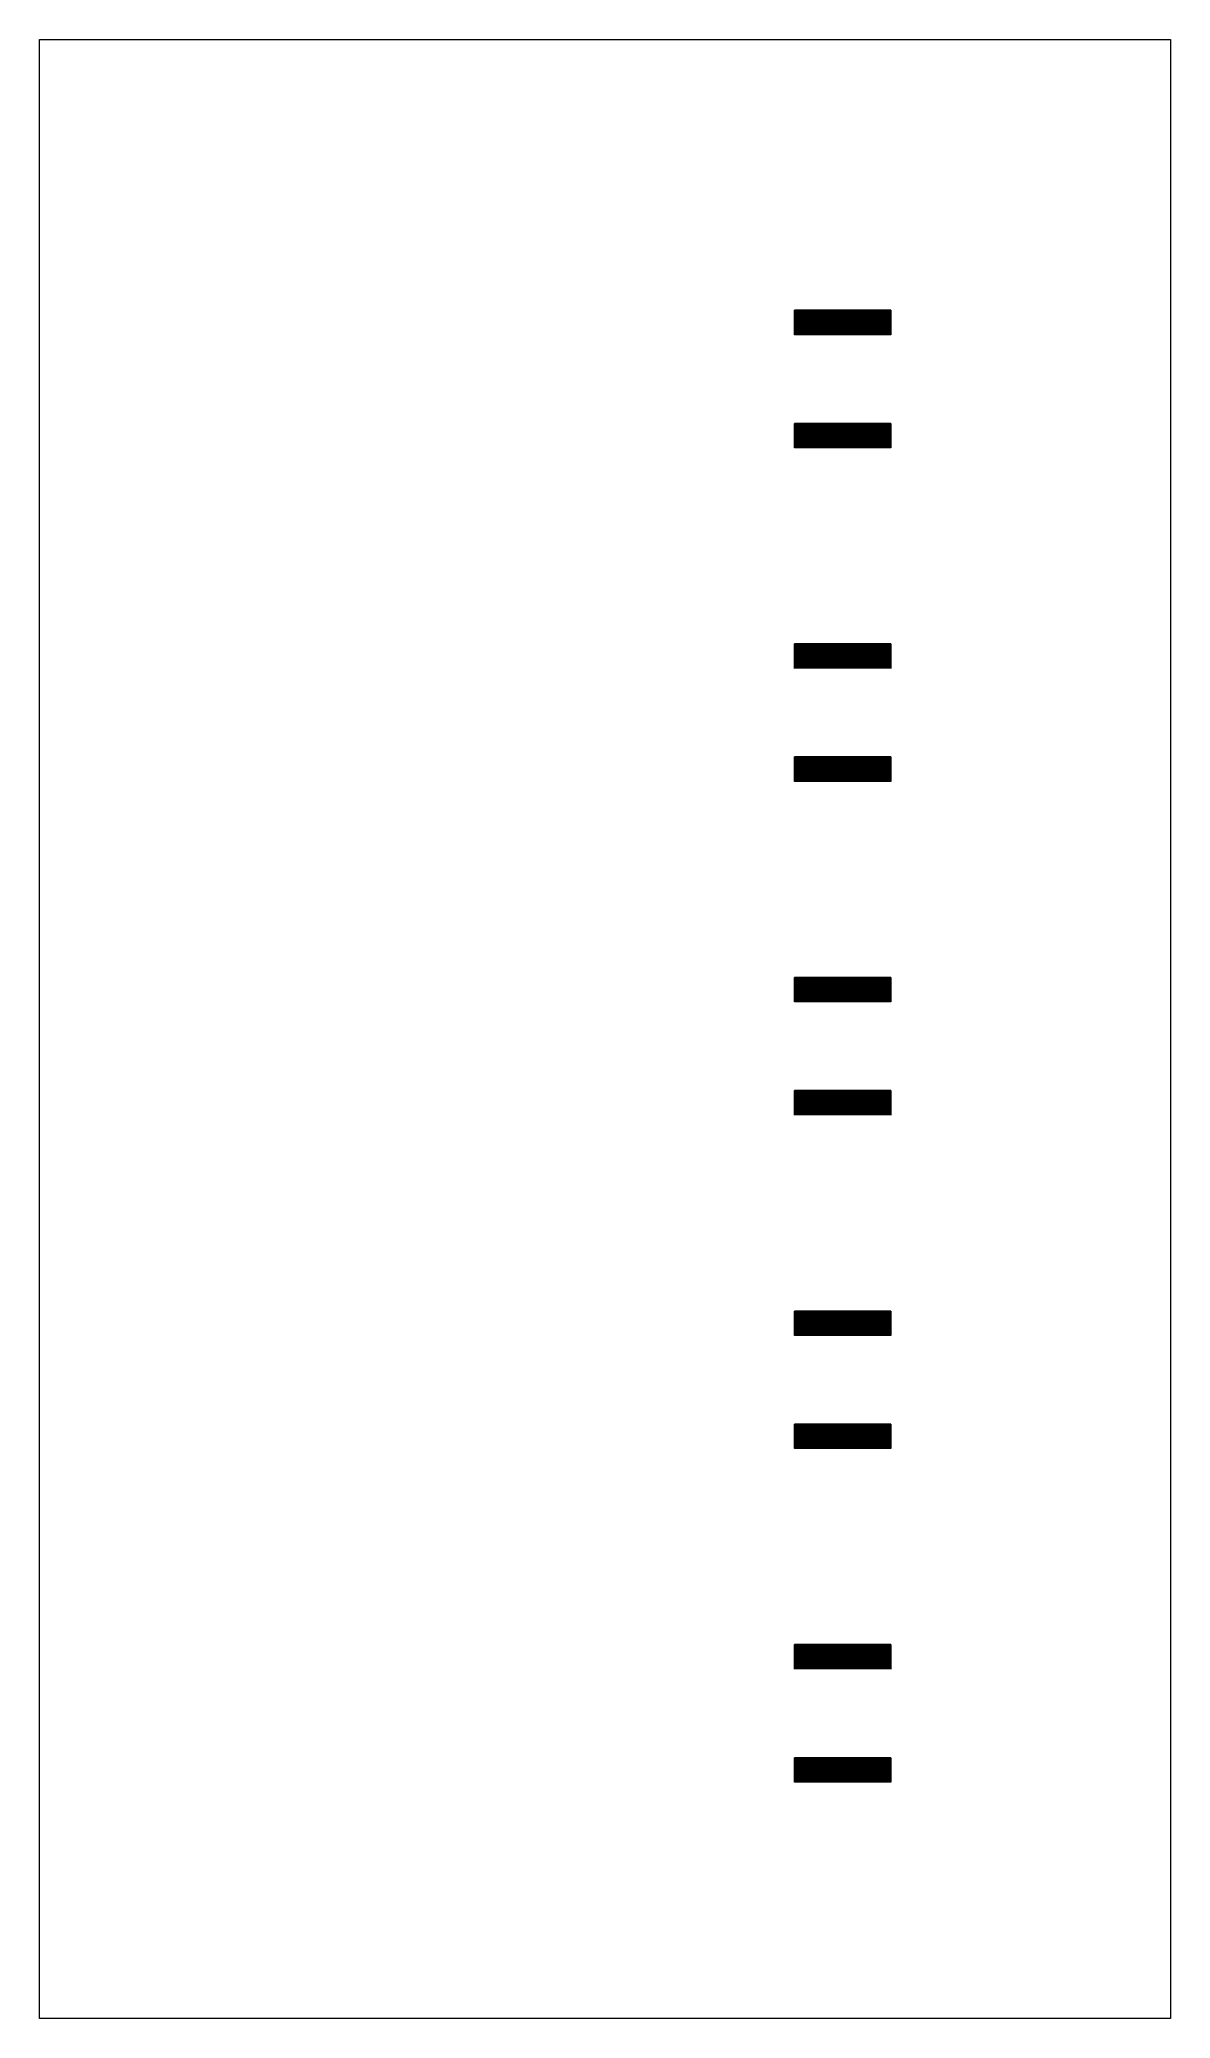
# Model space of a CAD drawing. Header units: millimetres. Extents: x 43.3 to 83.3, y 94.2 to 164.2.
import ezdxf

# ---------------------------------------------------------------- set-up
doc = ezdxf.new("R2010")
doc.units = ezdxf.units.MM
doc.layers.add('Rasters', color=6, linetype='Continuous')

msp = doc.modelspace()

# ---------------------------------------------------------------- linework, layer by layer
at = {"layer": 'Rasters', "linetype": 'Continuous', "lineweight": 0}
for p, q in [((43.292, 94.211), (43.292, 164.211)), ((43.292, 164.211), (83.292, 164.211)), ((83.292, 164.211), (83.292, 94.211)), ((83.292, 94.211), (43.292, 94.211))]:
    msp.add_line(p, q, dxfattribs=at)
at = {"layer": 'Rasters'}
for p, q in [((70, 154.633), (73.4, 154.633)), ((70, 154.633), (70, 153.767)), ((70, 154.583), (73.4, 154.583)), ((70, 154.533), (73.4, 154.533)), ((70, 154.483), (73.4, 154.483)), ((70, 154.433), (73.4, 154.433)), ((70, 154.383), (73.4, 154.383)), ((70, 154.333), (73.4, 154.333)), ((70, 154.283), (73.4, 154.283)), ((70, 154.233), (73.4, 154.233)), ((70, 154.183), (73.4, 154.183)), ((70, 154.133), (73.4, 154.133)), ((70, 154.083), (73.4, 154.083)), ((70, 154.033), (73.4, 154.033)), ((70.05, 154.633), (70.05, 153.767)), ((70.1, 154.633), (70.1, 153.767)), ((70.15, 154.633), (70.15, 153.767)), ((70.2, 154.633), (70.2, 153.767)), ((70.25, 154.633), (70.25, 153.767)), ((70.3, 154.633), (70.3, 153.767)), ((70.35, 154.633), (70.35, 153.767)), ((70.4, 154.633), (70.4, 153.767)), ((70.45, 154.633), (70.45, 153.767)), ((70.5, 154.633), (70.5, 153.767)), ((70.55, 154.633), (70.55, 153.767)), ((70.6, 154.633), (70.6, 153.767)), ((70.65, 154.633), (70.65, 153.767)), ((70.7, 154.633), (70.7, 153.767)), ((70.75, 154.633), (70.75, 153.767)), ((70.8, 154.633), (70.8, 153.767)), ((70.85, 154.633), (70.85, 153.767)), ((70.9, 154.633), (70.9, 153.767)), ((70.95, 154.633), (70.95, 153.767)), ((71, 154.633), (71, 153.767)), ((71.05, 154.633), (71.05, 153.767)), ((71.1, 154.633), (71.1, 153.767)), ((71.15, 154.633), (71.15, 153.767)), ((71.2, 154.633), (71.2, 153.767)), ((71.25, 154.633), (71.25, 153.767)), ((71.3, 154.633), (71.3, 153.767)), ((71.35, 154.633), (71.35, 153.767)), ((71.4, 154.633), (71.4, 153.767)), ((71.45, 154.633), (71.45, 153.767)), ((71.5, 154.633), (71.5, 153.767)), ((71.55, 154.633), (71.55, 153.767)), ((71.6, 154.633), (71.6, 153.767)), ((71.65, 154.633), (71.65, 153.767)), ((71.7, 154.633), (71.7, 153.767)), ((71.75, 154.633), (71.75, 153.767)), ((71.8, 154.633), (71.8, 153.767)), ((71.85, 154.633), (71.85, 153.767)), ((71.9, 154.633), (71.9, 153.767)), ((71.95, 154.633), (71.95, 153.767)), ((72, 154.633), (72, 153.767)), ((72.05, 154.633), (72.05, 153.767)), ((72.1, 154.633), (72.1, 153.767)), ((72.15, 154.633), (72.15, 153.767)), ((72.2, 154.633), (72.2, 153.767)), ((72.25, 154.633), (72.25, 153.767)), ((72.3, 154.633), (72.3, 153.767)), ((72.35, 154.633), (72.35, 153.767)), ((72.4, 154.633), (72.4, 153.767)), ((72.45, 154.633), (72.45, 153.767)), ((72.5, 154.633), (72.5, 153.767)), ((72.55, 154.633), (72.55, 153.767)), ((72.6, 154.633), (72.6, 153.767)), ((72.65, 154.633), (72.65, 153.767)), ((72.7, 154.633), (72.7, 153.767)), ((72.75, 154.633), (72.75, 153.767)), ((72.8, 154.633), (72.8, 153.767)), ((72.85, 154.633), (72.85, 153.767)), ((72.9, 154.633), (72.9, 153.767)), ((72.95, 154.633), (72.95, 153.767)), ((73, 154.633), (73, 153.767)), ((73.05, 154.633), (73.05, 153.767)), ((73.1, 154.633), (73.1, 153.767)), ((73.15, 154.633), (73.15, 153.767)), ((73.2, 154.633), (73.2, 153.767)), ((73.25, 154.633), (73.25, 153.767)), ((73.3, 154.633), (73.3, 153.767)), ((73.35, 154.633), (73.35, 153.767)), ((73.4, 154.633), (73.4, 153.767)), ((70, 153.983), (73.4, 153.983)), ((70, 153.933), (73.4, 153.933)), ((70, 153.883), (73.4, 153.883)), ((70, 153.833), (73.4, 153.833)), ((70, 153.783), (73.4, 153.783)), ((70, 150.633), (73.4, 150.633)), ((70, 150.633), (70, 149.767)), ((70, 150.583), (73.4, 150.583)), ((70, 150.533), (73.4, 150.533)), ((70.05, 150.633), (70.05, 149.767)), ((70.1, 150.633), (70.1, 149.767)), ((70.15, 150.633), (70.15, 149.767)), ((70.2, 150.633), (70.2, 149.767)), ((70.25, 150.633), (70.25, 149.767)), ((70.3, 150.633), (70.3, 149.767)), ((70.35, 150.633), (70.35, 149.767)), ((70.4, 150.633), (70.4, 149.767)), ((70.45, 150.633), (70.45, 149.767)), ((70.5, 150.633), (70.5, 149.767)), ((70.55, 150.633), (70.55, 149.767)), ((70.6, 150.633), (70.6, 149.767)), ((70.65, 150.633), (70.65, 149.767)), ((70.7, 150.633), (70.7, 149.767)), ((70.75, 150.633), (70.75, 149.767)), ((70.8, 150.633), (70.8, 149.767)), ((70.85, 150.633), (70.85, 149.767)), ((70.9, 150.633), (70.9, 149.767)), ((70.95, 150.633), (70.95, 149.767)), ((71, 150.633), (71, 149.767)), ((71.05, 150.633), (71.05, 149.767)), ((71.1, 150.633), (71.1, 149.767)), ((71.15, 150.633), (71.15, 149.767)), ((71.2, 150.633), (71.2, 149.767)), ((71.25, 150.633), (71.25, 149.767)), ((71.3, 150.633), (71.3, 149.767)), ((71.35, 150.633), (71.35, 149.767)), ((71.4, 150.633), (71.4, 149.767)), ((71.45, 150.633), (71.45, 149.767)), ((71.5, 150.633), (71.5, 149.767)), ((71.55, 150.633), (71.55, 149.767)), ((71.6, 150.633), (71.6, 149.767)), ((71.65, 150.633), (71.65, 149.767)), ((71.7, 150.633), (71.7, 149.767)), ((71.75, 150.633), (71.75, 149.767)), ((71.8, 150.633), (71.8, 149.767)), ((71.85, 150.633), (71.85, 149.767)), ((71.9, 150.633), (71.9, 149.767)), ((71.95, 150.633), (71.95, 149.767)), ((72, 150.633), (72, 149.767)), ((72.05, 150.633), (72.05, 149.767)), ((72.1, 150.633), (72.1, 149.767)), ((72.15, 150.633), (72.15, 149.767)), ((72.2, 150.633), (72.2, 149.767)), ((72.25, 150.633), (72.25, 149.767)), ((72.3, 150.633), (72.3, 149.767)), ((72.35, 150.633), (72.35, 149.767)), ((72.4, 150.633), (72.4, 149.767)), ((72.45, 150.633), (72.45, 149.767)), ((72.5, 150.633), (72.5, 149.767)), ((72.55, 150.633), (72.55, 149.767)), ((72.6, 150.633), (72.6, 149.767)), ((72.65, 150.633), (72.65, 149.767)), ((72.7, 150.633), (72.7, 149.767)), ((72.75, 150.633), (72.75, 149.767)), ((72.8, 150.633), (72.8, 149.767)), ((72.85, 150.633), (72.85, 149.767)), ((72.9, 150.633), (72.9, 149.767)), ((72.95, 150.633), (72.95, 149.767)), ((73, 150.633), (73, 149.767)), ((73.05, 150.633), (73.05, 149.767)), ((73.1, 150.633), (73.1, 149.767)), ((73.15, 150.633), (73.15, 149.767)), ((73.2, 150.633), (73.2, 149.767)), ((73.25, 150.633), (73.25, 149.767)), ((73.3, 150.633), (73.3, 149.767)), ((73.35, 150.633), (73.35, 149.767)), ((73.4, 150.633), (73.4, 149.767)), ((70, 150.483), (73.4, 150.483)), ((70, 150.433), (73.4, 150.433)), ((70, 150.383), (73.4, 150.383)), ((70, 150.333), (73.4, 150.333)), ((70, 150.283), (73.4, 150.283)), ((70, 150.233), (73.4, 150.233)), ((70, 150.183), (73.4, 150.183)), ((70, 150.133), (73.4, 150.133)), ((70, 150.083), (73.4, 150.083)), ((70, 150.033), (73.4, 150.033)), ((70, 149.983), (73.4, 149.983)), ((70, 149.933), (73.4, 149.933)), ((70, 149.883), (73.4, 149.883)), ((70, 149.833), (73.4, 149.833)), ((70, 149.783), (73.4, 149.783)), ((70, 142.833), (73.4, 142.833)), ((70, 142.833), (70, 141.967)), ((70.05, 142.833), (70.05, 141.967)), ((70.1, 142.833), (70.1, 141.967)), ((70.15, 142.833), (70.15, 141.967)), ((70.2, 142.833), (70.2, 141.967)), ((70.25, 142.833), (70.25, 141.967)), ((70.3, 142.833), (70.3, 141.967)), ((70.35, 142.833), (70.35, 141.967)), ((70.4, 142.833), (70.4, 141.967)), ((70.45, 142.833), (70.45, 141.967)), ((70.5, 142.833), (70.5, 141.967)), ((70.55, 142.833), (70.55, 141.967)), ((70.6, 142.833), (70.6, 141.967)), ((70.65, 142.833), (70.65, 141.967)), ((70.7, 142.833), (70.7, 141.967)), ((70.75, 142.833), (70.75, 141.967)), ((70.8, 142.833), (70.8, 141.967)), ((70.85, 142.833), (70.85, 141.967)), ((70.9, 142.833), (70.9, 141.967)), ((70.95, 142.833), (70.95, 141.967)), ((71, 142.833), (71, 141.967)), ((71.05, 142.833), (71.05, 141.967)), ((71.1, 142.833), (71.1, 141.967)), ((71.15, 142.833), (71.15, 141.967)), ((71.2, 142.833), (71.2, 141.967)), ((71.25, 142.833), (71.25, 141.967)), ((71.3, 142.833), (71.3, 141.967)), ((71.35, 142.833), (71.35, 141.967)), ((71.4, 142.833), (71.4, 141.967)), ((71.45, 142.833), (71.45, 141.967)), ((71.5, 142.833), (71.5, 141.967)), ((71.55, 142.833), (71.55, 141.967)), ((71.6, 142.833), (71.6, 141.967)), ((71.65, 142.833), (71.65, 141.967)), ((71.7, 142.833), (71.7, 141.967)), ((71.75, 142.833), (71.75, 141.967)), ((71.8, 142.833), (71.8, 141.967)), ((71.85, 142.833), (71.85, 141.967)), ((71.9, 142.833), (71.9, 141.967)), ((71.95, 142.833), (71.95, 141.967)), ((72, 142.833), (72, 141.967)), ((72.05, 142.833), (72.05, 141.967)), ((72.1, 142.833), (72.1, 141.967)), ((72.15, 142.833), (72.15, 141.967)), ((72.2, 142.833), (72.2, 141.967)), ((72.25, 142.833), (72.25, 141.967)), ((72.3, 142.833), (72.3, 141.967)), ((72.35, 142.833), (72.35, 141.967)), ((72.4, 142.833), (72.4, 141.967)), ((72.45, 142.833), (72.45, 141.967)), ((72.5, 142.833), (72.5, 141.967)), ((72.55, 142.833), (72.55, 141.967)), ((72.6, 142.833), (72.6, 141.967)), ((72.65, 142.833), (72.65, 141.967)), ((72.7, 142.833), (72.7, 141.967)), ((72.75, 142.833), (72.75, 141.967)), ((72.8, 142.833), (72.8, 141.967)), ((72.85, 142.833), (72.85, 141.967)), ((72.9, 142.833), (72.9, 141.967)), ((72.95, 142.833), (72.95, 141.967)), ((73, 142.833), (73, 141.967)), ((73.05, 142.833), (73.05, 141.967)), ((73.1, 142.833), (73.1, 141.967)), ((73.15, 142.833), (73.15, 141.967)), ((73.2, 142.833), (73.2, 141.967)), ((73.25, 142.833), (73.25, 141.967)), ((73.3, 142.833), (73.3, 141.967)), ((73.35, 142.833), (73.35, 141.967)), ((73.4, 142.833), (73.4, 141.967)), ((70, 142.783), (73.4, 142.783)), ((70, 142.733), (73.4, 142.733)), ((70, 142.683), (73.4, 142.683)), ((70, 142.633), (73.4, 142.633)), ((70, 142.583), (73.4, 142.583)), ((70, 142.533), (73.4, 142.533)), ((70, 142.483), (73.4, 142.483)), ((70, 142.433), (73.4, 142.433)), ((70, 142.383), (73.4, 142.383)), ((70, 142.333), (73.4, 142.333)), ((70, 142.283), (73.4, 142.283)), ((70, 142.233), (73.4, 142.233)), ((70, 142.183), (73.4, 142.183)), ((70, 142.133), (73.4, 142.133)), ((70, 142.083), (73.4, 142.083)), ((70, 142.033), (73.4, 142.033)), ((70, 141.983), (73.4, 141.983)), ((70, 138.833), (73.4, 138.833)), ((70, 138.833), (70, 137.967)), ((70, 138.783), (73.4, 138.783)), ((70, 138.733), (73.4, 138.733)), ((70, 138.683), (73.4, 138.683)), ((70, 138.633), (73.4, 138.633)), ((70.05, 138.833), (70.05, 137.967)), ((70.1, 138.833), (70.1, 137.967)), ((70.15, 138.833), (70.15, 137.967)), ((70.2, 138.833), (70.2, 137.967)), ((70.25, 138.833), (70.25, 137.967)), ((70.3, 138.833), (70.3, 137.967)), ((70.35, 138.833), (70.35, 137.967)), ((70.4, 138.833), (70.4, 137.967)), ((70.45, 138.833), (70.45, 137.967)), ((70.5, 138.833), (70.5, 137.967)), ((70.55, 138.833), (70.55, 137.967)), ((70.6, 138.833), (70.6, 137.967)), ((70.65, 138.833), (70.65, 137.967)), ((70.7, 138.833), (70.7, 137.967)), ((70.75, 138.833), (70.75, 137.967)), ((70.8, 138.833), (70.8, 137.967)), ((70.85, 138.833), (70.85, 137.967)), ((70.9, 138.833), (70.9, 137.967)), ((70.95, 138.833), (70.95, 137.967)), ((71, 138.833), (71, 137.967)), ((71.05, 138.833), (71.05, 137.967)), ((71.1, 138.833), (71.1, 137.967)), ((71.15, 138.833), (71.15, 137.967)), ((71.2, 138.833), (71.2, 137.967)), ((71.25, 138.833), (71.25, 137.967)), ((71.3, 138.833), (71.3, 137.967)), ((71.35, 138.833), (71.35, 137.967)), ((71.4, 138.833), (71.4, 137.967)), ((71.45, 138.833), (71.45, 137.967)), ((71.5, 138.833), (71.5, 137.967)), ((71.55, 138.833), (71.55, 137.967)), ((71.6, 138.833), (71.6, 137.967)), ((71.65, 138.833), (71.65, 137.967)), ((71.7, 138.833), (71.7, 137.967)), ((71.75, 138.833), (71.75, 137.967)), ((71.8, 138.833), (71.8, 137.967)), ((71.85, 138.833), (71.85, 137.967)), ((71.9, 138.833), (71.9, 137.967)), ((71.95, 138.833), (71.95, 137.967)), ((72, 138.833), (72, 137.967)), ((72.05, 138.833), (72.05, 137.967)), ((72.1, 138.833), (72.1, 137.967)), ((72.15, 138.833), (72.15, 137.967)), ((72.2, 138.833), (72.2, 137.967)), ((72.25, 138.833), (72.25, 137.967)), ((72.3, 138.833), (72.3, 137.967)), ((72.35, 138.833), (72.35, 137.967)), ((72.4, 138.833), (72.4, 137.967)), ((72.45, 138.833), (72.45, 137.967)), ((72.5, 138.833), (72.5, 137.967)), ((72.55, 138.833), (72.55, 137.967)), ((72.6, 138.833), (72.6, 137.967)), ((72.65, 138.833), (72.65, 137.967)), ((72.7, 138.833), (72.7, 137.967)), ((72.75, 138.833), (72.75, 137.967)), ((72.8, 138.833), (72.8, 137.967)), ((72.85, 138.833), (72.85, 137.967)), ((72.9, 138.833), (72.9, 137.967)), ((72.95, 138.833), (72.95, 137.967)), ((73, 138.833), (73, 137.967)), ((73.05, 138.833), (73.05, 137.967)), ((73.1, 138.833), (73.1, 137.967)), ((73.15, 138.833), (73.15, 137.967)), ((73.2, 138.833), (73.2, 137.967)), ((73.25, 138.833), (73.25, 137.967)), ((73.3, 138.833), (73.3, 137.967)), ((73.35, 138.833), (73.35, 137.967)), ((73.4, 138.833), (73.4, 137.967)), ((70, 138.583), (73.4, 138.583)), ((70, 138.533), (73.4, 138.533)), ((70, 138.483), (73.4, 138.483)), ((70, 138.433), (73.4, 138.433)), ((70, 138.383), (73.4, 138.383)), ((70, 138.333), (73.4, 138.333)), ((70, 138.283), (73.4, 138.283)), ((70, 138.233), (73.4, 138.233)), ((70, 138.183), (73.4, 138.183)), ((70, 138.133), (73.4, 138.133)), ((70, 138.083), (73.4, 138.083)), ((70, 138.033), (73.4, 138.033)), ((70, 137.983), (73.4, 137.983)), ((70, 131.033), (73.4, 131.033)), ((70, 131.033), (70, 130.167)), ((70, 130.983), (73.4, 130.983)), ((70, 130.933), (73.4, 130.933)), ((70.05, 131.033), (70.05, 130.167)), ((70.1, 131.033), (70.1, 130.167)), ((70.15, 131.033), (70.15, 130.167)), ((70.2, 131.033), (70.2, 130.167)), ((70.25, 131.033), (70.25, 130.167)), ((70.3, 131.033), (70.3, 130.167)), ((70.35, 131.033), (70.35, 130.167)), ((70.4, 131.033), (70.4, 130.167)), ((70.45, 131.033), (70.45, 130.167)), ((70.5, 131.033), (70.5, 130.167)), ((70.55, 131.033), (70.55, 130.167)), ((70.6, 131.033), (70.6, 130.167)), ((70.65, 131.033), (70.65, 130.167)), ((70.7, 131.033), (70.7, 130.167)), ((70.75, 131.033), (70.75, 130.167)), ((70.8, 131.033), (70.8, 130.167)), ((70.85, 131.033), (70.85, 130.167)), ((70.9, 131.033), (70.9, 130.167)), ((70.95, 131.033), (70.95, 130.167)), ((71, 131.033), (71, 130.167)), ((71.05, 131.033), (71.05, 130.167)), ((71.1, 131.033), (71.1, 130.167)), ((71.15, 131.033), (71.15, 130.167)), ((71.2, 131.033), (71.2, 130.167)), ((71.25, 131.033), (71.25, 130.167)), ((71.3, 131.033), (71.3, 130.167)), ((71.35, 131.033), (71.35, 130.167)), ((71.4, 131.033), (71.4, 130.167)), ((71.45, 131.033), (71.45, 130.167)), ((71.5, 131.033), (71.5, 130.167)), ((71.55, 131.033), (71.55, 130.167)), ((71.6, 131.033), (71.6, 130.167)), ((71.65, 131.033), (71.65, 130.167)), ((71.7, 131.033), (71.7, 130.167)), ((71.75, 131.033), (71.75, 130.167)), ((71.8, 131.033), (71.8, 130.167)), ((71.85, 131.033), (71.85, 130.167)), ((71.9, 131.033), (71.9, 130.167)), ((71.95, 131.033), (71.95, 130.167)), ((72, 131.033), (72, 130.167)), ((72.05, 131.033), (72.05, 130.167)), ((72.1, 131.033), (72.1, 130.167)), ((72.15, 131.033), (72.15, 130.167)), ((72.2, 131.033), (72.2, 130.167)), ((72.25, 131.033), (72.25, 130.167)), ((72.3, 131.033), (72.3, 130.167)), ((72.35, 131.033), (72.35, 130.167)), ((72.4, 131.033), (72.4, 130.167)), ((72.45, 131.033), (72.45, 130.167)), ((72.5, 131.033), (72.5, 130.167)), ((72.55, 131.033), (72.55, 130.167)), ((72.6, 131.033), (72.6, 130.167)), ((72.65, 131.033), (72.65, 130.167)), ((72.7, 131.033), (72.7, 130.167)), ((72.75, 131.033), (72.75, 130.167)), ((72.8, 131.033), (72.8, 130.167)), ((72.85, 131.033), (72.85, 130.167)), ((72.9, 131.033), (72.9, 130.167)), ((72.95, 131.033), (72.95, 130.167)), ((73, 131.033), (73, 130.167)), ((73.05, 131.033), (73.05, 130.167)), ((73.1, 131.033), (73.1, 130.167)), ((73.15, 131.033), (73.15, 130.167)), ((73.2, 131.033), (73.2, 130.167)), ((73.25, 131.033), (73.25, 130.167)), ((73.3, 131.033), (73.3, 130.167)), ((73.35, 131.033), (73.35, 130.167)), ((73.4, 131.033), (73.4, 130.167)), ((70, 130.883), (73.4, 130.883)), ((70, 130.833), (73.4, 130.833)), ((70, 130.783), (73.4, 130.783)), ((70, 130.733), (73.4, 130.733)), ((70, 130.683), (73.4, 130.683)), ((70, 130.633), (73.4, 130.633)), ((70, 130.583), (73.4, 130.583)), ((70, 130.533), (73.4, 130.533)), ((70, 130.483), (73.4, 130.483)), ((70, 130.433), (73.4, 130.433)), ((70, 130.383), (73.4, 130.383)), ((70, 130.333), (73.4, 130.333)), ((70, 130.283), (73.4, 130.283)), ((70, 130.233), (73.4, 130.233)), ((70, 130.183), (73.4, 130.183)), ((70, 127.033), (73.4, 127.033)), ((70, 127.033), (70, 126.167)), ((70, 126.983), (73.4, 126.983)), ((70, 126.933), (73.4, 126.933)), ((70, 126.883), (73.4, 126.883)), ((70, 126.833), (73.4, 126.833)), ((70, 126.783), (73.4, 126.783)), ((70, 126.733), (73.4, 126.733)), ((70.05, 127.033), (70.05, 126.167)), ((70.1, 127.033), (70.1, 126.167)), ((70.15, 127.033), (70.15, 126.167)), ((70.2, 127.033), (70.2, 126.167)), ((70.25, 127.033), (70.25, 126.167)), ((70.3, 127.033), (70.3, 126.167)), ((70.35, 127.033), (70.35, 126.167)), ((70.4, 127.033), (70.4, 126.167)), ((70.45, 127.033), (70.45, 126.167)), ((70.5, 127.033), (70.5, 126.167)), ((70.55, 127.033), (70.55, 126.167)), ((70.6, 127.033), (70.6, 126.167)), ((70.65, 127.033), (70.65, 126.167)), ((70.7, 127.033), (70.7, 126.167)), ((70.75, 127.033), (70.75, 126.167)), ((70.8, 127.033), (70.8, 126.167)), ((70.85, 127.033), (70.85, 126.167)), ((70.9, 127.033), (70.9, 126.167)), ((70.95, 127.033), (70.95, 126.167)), ((71, 127.033), (71, 126.167)), ((71.05, 127.033), (71.05, 126.167)), ((71.1, 127.033), (71.1, 126.167)), ((71.15, 127.033), (71.15, 126.167)), ((71.2, 127.033), (71.2, 126.167)), ((71.25, 127.033), (71.25, 126.167)), ((71.3, 127.033), (71.3, 126.167)), ((71.35, 127.033), (71.35, 126.167)), ((71.4, 127.033), (71.4, 126.167)), ((71.45, 127.033), (71.45, 126.167)), ((71.5, 127.033), (71.5, 126.167)), ((71.55, 127.033), (71.55, 126.167)), ((71.6, 127.033), (71.6, 126.167)), ((71.65, 127.033), (71.65, 126.167)), ((71.7, 127.033), (71.7, 126.167)), ((71.75, 127.033), (71.75, 126.167)), ((71.8, 127.033), (71.8, 126.167)), ((71.85, 127.033), (71.85, 126.167)), ((71.9, 127.033), (71.9, 126.167)), ((71.95, 127.033), (71.95, 126.167)), ((72, 127.033), (72, 126.167)), ((72.05, 127.033), (72.05, 126.167)), ((72.1, 127.033), (72.1, 126.167)), ((72.15, 127.033), (72.15, 126.167)), ((72.2, 127.033), (72.2, 126.167)), ((72.25, 127.033), (72.25, 126.167)), ((72.3, 127.033), (72.3, 126.167)), ((72.35, 127.033), (72.35, 126.167)), ((72.4, 127.033), (72.4, 126.167)), ((72.45, 127.033), (72.45, 126.167)), ((72.5, 127.033), (72.5, 126.167)), ((72.55, 127.033), (72.55, 126.167)), ((72.6, 127.033), (72.6, 126.167)), ((72.65, 127.033), (72.65, 126.167)), ((72.7, 127.033), (72.7, 126.167)), ((72.75, 127.033), (72.75, 126.167)), ((72.8, 127.033), (72.8, 126.167)), ((72.85, 127.033), (72.85, 126.167)), ((72.9, 127.033), (72.9, 126.167)), ((72.95, 127.033), (72.95, 126.167)), ((73, 127.033), (73, 126.167)), ((73.05, 127.033), (73.05, 126.167)), ((73.1, 127.033), (73.1, 126.167)), ((73.15, 127.033), (73.15, 126.167)), ((73.2, 127.033), (73.2, 126.167)), ((73.25, 127.033), (73.25, 126.167)), ((73.3, 127.033), (73.3, 126.167)), ((73.35, 127.033), (73.35, 126.167)), ((73.4, 127.033), (73.4, 126.167)), ((70, 126.683), (73.4, 126.683)), ((70, 126.633), (73.4, 126.633)), ((70, 126.583), (73.4, 126.583)), ((70, 126.533), (73.4, 126.533)), ((70, 126.483), (73.4, 126.483)), ((70, 126.433), (73.4, 126.433)), ((70, 126.383), (73.4, 126.383)), ((70, 126.333), (73.4, 126.333)), ((70, 126.283), (73.4, 126.283)), ((70, 126.233), (73.4, 126.233)), ((70, 126.183), (73.4, 126.183)), ((70, 119.233), (73.4, 119.233)), ((70, 119.233), (70, 118.367)), ((70, 119.183), (73.4, 119.183)), ((70, 119.133), (73.4, 119.133)), ((70, 119.083), (73.4, 119.083)), ((70, 119.033), (73.4, 119.033)), ((70.05, 119.233), (70.05, 118.367)), ((70.1, 119.233), (70.1, 118.367)), ((70.15, 119.233), (70.15, 118.367)), ((70.2, 119.233), (70.2, 118.367)), ((70.25, 119.233), (70.25, 118.367)), ((70.25, 119.033), (70.25, 119.033)), ((70.3, 119.233), (70.3, 118.367)), ((70.35, 119.233), (70.35, 118.367)), ((70.4, 119.233), (70.4, 118.367)), ((70.45, 119.233), (70.45, 118.367)), ((70.5, 119.233), (70.5, 118.367)), ((70.55, 119.233), (70.55, 118.367)), ((70.6, 119.233), (70.6, 118.367)), ((70.65, 119.233), (70.65, 118.367)), ((70.7, 119.233), (70.7, 118.367)), ((70.75, 119.233), (70.75, 118.367)), ((70.8, 119.233), (70.8, 118.367)), ((70.85, 119.233), (70.85, 118.367)), ((70.9, 119.233), (70.9, 118.367)), ((70.95, 119.233), (70.95, 118.367)), ((71, 119.233), (71, 118.367)), ((71.05, 119.233), (71.05, 118.367)), ((71.1, 119.233), (71.1, 118.367)), ((71.15, 119.233), (71.15, 118.367)), ((71.2, 119.233), (71.2, 118.367)), ((71.25, 119.233), (71.25, 118.367)), ((71.3, 119.233), (71.3, 118.367)), ((71.35, 119.233), (71.35, 118.367)), ((71.4, 119.233), (71.4, 118.367)), ((71.45, 119.233), (71.45, 118.367)), ((71.5, 119.233), (71.5, 118.367)), ((71.55, 119.233), (71.55, 118.367)), ((71.6, 119.233), (71.6, 118.367)), ((71.65, 119.233), (71.65, 118.367)), ((71.7, 119.233), (71.7, 118.367)), ((71.75, 119.233), (71.75, 118.367)), ((71.8, 119.233), (71.8, 118.367)), ((71.85, 119.233), (71.85, 118.367)), ((71.9, 119.233), (71.9, 118.367)), ((71.95, 119.233), (71.95, 118.367)), ((72, 119.233), (72, 118.367)), ((72.05, 119.233), (72.05, 118.367)), ((72.1, 119.233), (72.1, 118.367)), ((72.15, 119.233), (72.15, 118.367)), ((72.2, 119.233), (72.2, 118.367)), ((72.25, 119.233), (72.25, 118.367)), ((72.3, 119.233), (72.3, 118.367)), ((72.35, 119.233), (72.35, 118.367)), ((72.4, 119.233), (72.4, 118.367)), ((72.45, 119.233), (72.45, 118.367)), ((72.5, 119.233), (72.5, 118.367)), ((72.55, 119.233), (72.55, 118.367)), ((72.6, 119.233), (72.6, 118.367)), ((72.65, 119.233), (72.65, 118.367)), ((72.7, 119.233), (72.7, 118.367)), ((72.75, 119.233), (72.75, 118.367)), ((72.8, 119.233), (72.8, 118.367)), ((72.85, 119.233), (72.85, 118.367)), ((72.9, 119.233), (72.9, 118.367)), ((72.95, 119.233), (72.95, 118.367)), ((73, 119.233), (73, 118.367)), ((73.05, 119.233), (73.05, 118.367)), ((73.1, 119.233), (73.1, 118.367)), ((73.15, 119.233), (73.15, 118.367)), ((73.2, 119.233), (73.2, 118.367)), ((73.25, 119.233), (73.25, 118.367)), ((73.3, 119.233), (73.3, 118.367)), ((73.35, 119.233), (73.35, 118.367)), ((73.4, 119.233), (73.4, 118.367)), ((70, 118.983), (73.4, 118.983)), ((70, 118.933), (73.4, 118.933)), ((70, 118.883), (73.4, 118.883)), ((70, 118.833), (73.4, 118.833)), ((70, 118.783), (73.4, 118.783)), ((70, 118.733), (73.4, 118.733)), ((70, 118.683), (73.4, 118.683)), ((70, 118.633), (73.4, 118.633)), ((70, 118.583), (73.4, 118.583)), ((70, 118.533), (73.4, 118.533)), ((70, 118.483), (73.4, 118.483)), ((70, 118.433), (73.4, 118.433)), ((70, 118.383), (73.4, 118.383)), ((70, 115.233), (73.4, 115.233)), ((70, 115.233), (70, 114.367)), ((70, 115.183), (73.4, 115.183)), ((70, 115.133), (73.4, 115.133)), ((70, 115.083), (73.4, 115.083)), ((70, 115.033), (73.4, 115.033)), ((70, 114.983), (73.4, 114.983)), ((70, 114.933), (73.4, 114.933)), ((70, 114.883), (73.4, 114.883)), ((70, 114.833), (73.4, 114.833)), ((70.05, 115.233), (70.05, 114.367)), ((70.1, 115.233), (70.1, 114.367)), ((70.15, 115.233), (70.15, 114.367)), ((70.2, 115.233), (70.2, 114.367)), ((70.25, 115.233), (70.25, 114.367)), ((70.25, 115.033), (70.25, 115.033)), ((70.3, 115.233), (70.3, 114.367)), ((70.35, 115.233), (70.35, 114.367)), ((70.4, 115.233), (70.4, 114.367)), ((70.45, 115.233), (70.45, 114.367)), ((70.5, 115.233), (70.5, 114.367)), ((70.55, 115.233), (70.55, 114.367)), ((70.6, 115.233), (70.6, 114.367)), ((70.65, 115.233), (70.65, 114.367)), ((70.7, 115.233), (70.7, 114.367)), ((70.75, 115.233), (70.75, 114.367)), ((70.8, 115.233), (70.8, 114.367)), ((70.85, 115.233), (70.85, 114.367)), ((70.9, 115.233), (70.9, 114.367)), ((70.95, 115.233), (70.95, 114.367)), ((71, 115.233), (71, 114.367)), ((71.05, 115.233), (71.05, 114.367)), ((71.1, 115.233), (71.1, 114.367)), ((71.15, 115.233), (71.15, 114.367)), ((71.2, 115.233), (71.2, 114.367)), ((71.25, 115.233), (71.25, 114.367)), ((71.3, 115.233), (71.3, 114.367)), ((71.35, 115.233), (71.35, 114.367)), ((71.4, 115.233), (71.4, 114.367)), ((71.45, 115.233), (71.45, 114.367)), ((71.5, 115.233), (71.5, 114.367)), ((71.55, 115.233), (71.55, 114.367)), ((71.6, 115.233), (71.6, 114.367)), ((71.65, 115.233), (71.65, 114.367)), ((71.7, 115.233), (71.7, 114.367)), ((71.75, 115.233), (71.75, 114.367)), ((71.8, 115.233), (71.8, 114.367)), ((71.85, 115.233), (71.85, 114.367)), ((71.9, 115.233), (71.9, 114.367)), ((71.95, 115.233), (71.95, 114.367)), ((72, 115.233), (72, 114.367)), ((72.05, 115.233), (72.05, 114.367)), ((72.1, 115.233), (72.1, 114.367)), ((72.15, 115.233), (72.15, 114.367)), ((72.2, 115.233), (72.2, 114.367)), ((72.25, 115.233), (72.25, 114.367)), ((72.3, 115.233), (72.3, 114.367)), ((72.35, 115.233), (72.35, 114.367)), ((72.4, 115.233), (72.4, 114.367)), ((72.45, 115.233), (72.45, 114.367)), ((72.5, 115.233), (72.5, 114.367)), ((72.55, 115.233), (72.55, 114.367)), ((72.6, 115.233), (72.6, 114.367)), ((72.65, 115.233), (72.65, 114.367)), ((72.7, 115.233), (72.7, 114.367)), ((72.75, 115.233), (72.75, 114.367)), ((72.8, 115.233), (72.8, 114.367)), ((72.85, 115.233), (72.85, 114.367)), ((72.9, 115.233), (72.9, 114.367)), ((72.95, 115.233), (72.95, 114.367)), ((73, 115.233), (73, 114.367)), ((73.05, 115.233), (73.05, 114.367)), ((73.1, 115.233), (73.1, 114.367)), ((73.15, 115.233), (73.15, 114.367)), ((73.2, 115.233), (73.2, 114.367)), ((73.25, 115.233), (73.25, 114.367)), ((73.3, 115.233), (73.3, 114.367)), ((73.35, 115.233), (73.35, 114.367)), ((73.4, 115.233), (73.4, 114.367)), ((70, 114.783), (73.4, 114.783)), ((70, 114.733), (73.4, 114.733)), ((70, 114.683), (73.4, 114.683)), ((70, 114.633), (73.4, 114.633)), ((70, 114.583), (73.4, 114.583)), ((70, 114.533), (73.4, 114.533)), ((70, 114.483), (73.4, 114.483)), ((70, 114.433), (73.4, 114.433)), ((70, 114.383), (73.4, 114.383)), ((70, 107.433), (73.4, 107.433)), ((70, 107.433), (70, 106.567)), ((70, 107.383), (73.4, 107.383)), ((70, 107.333), (73.4, 107.333)), ((70, 107.283), (73.4, 107.283)), ((70, 107.233), (73.4, 107.233)), ((70, 107.183), (73.4, 107.183)), ((70, 107.133), (73.4, 107.133)), ((70.05, 107.433), (70.05, 106.567)), ((70.1, 107.433), (70.1, 106.567)), ((70.15, 107.433), (70.15, 106.567)), ((70.2, 107.433), (70.2, 106.567)), ((70.25, 107.433), (70.25, 106.567)), ((70.3, 107.433), (70.3, 106.567)), ((70.35, 107.433), (70.35, 106.567)), ((70.4, 107.433), (70.4, 106.567)), ((70.45, 107.433), (70.45, 106.567)), ((70.5, 107.433), (70.5, 106.567)), ((70.55, 107.433), (70.55, 106.567)), ((70.6, 107.433), (70.6, 106.567)), ((70.65, 107.433), (70.65, 106.567)), ((70.7, 107.433), (70.7, 106.567)), ((70.75, 107.433), (70.75, 106.567)), ((70.8, 107.433), (70.8, 106.567)), ((70.85, 107.433), (70.85, 106.567)), ((70.9, 107.433), (70.9, 106.567)), ((70.95, 107.433), (70.95, 106.567)), ((71, 107.433), (71, 106.567)), ((71.05, 107.433), (71.05, 106.567)), ((71.1, 107.433), (71.1, 106.567)), ((71.15, 107.433), (71.15, 106.567)), ((71.2, 107.433), (71.2, 106.567)), ((71.25, 107.433), (71.25, 106.567)), ((71.3, 107.433), (71.3, 106.567)), ((71.35, 107.433), (71.35, 106.567)), ((71.4, 107.433), (71.4, 106.567)), ((71.45, 107.433), (71.45, 106.567)), ((71.5, 107.433), (71.5, 106.567)), ((71.55, 107.433), (71.55, 106.567)), ((71.6, 107.433), (71.6, 106.567)), ((71.65, 107.433), (71.65, 106.567)), ((71.7, 107.433), (71.7, 106.567)), ((71.75, 107.433), (71.75, 106.567)), ((71.8, 107.433), (71.8, 106.567)), ((71.85, 107.433), (71.85, 106.567)), ((71.9, 107.433), (71.9, 106.567)), ((71.95, 107.433), (71.95, 106.567)), ((72, 107.433), (72, 106.567)), ((72.05, 107.433), (72.05, 106.567)), ((72.1, 107.433), (72.1, 106.567)), ((72.15, 107.433), (72.15, 106.567)), ((72.2, 107.433), (72.2, 106.567)), ((72.25, 107.433), (72.25, 106.567)), ((72.3, 107.433), (72.3, 106.567)), ((72.35, 107.433), (72.35, 106.567)), ((72.4, 107.433), (72.4, 106.567)), ((72.45, 107.433), (72.45, 106.567)), ((72.5, 107.433), (72.5, 106.567)), ((72.55, 107.433), (72.55, 106.567)), ((72.6, 107.433), (72.6, 106.567)), ((72.65, 107.433), (72.65, 106.567)), ((72.7, 107.433), (72.7, 106.567)), ((72.75, 107.433), (72.75, 106.567)), ((72.8, 107.433), (72.8, 106.567)), ((72.85, 107.433), (72.85, 106.567)), ((72.9, 107.433), (72.9, 106.567)), ((72.95, 107.433), (72.95, 106.567)), ((73, 107.433), (73, 106.567)), ((73.05, 107.433), (73.05, 106.567)), ((73.1, 107.433), (73.1, 106.567)), ((73.15, 107.433), (73.15, 106.567)), ((73.2, 107.433), (73.2, 106.567)), ((73.25, 107.433), (73.25, 106.567)), ((73.3, 107.433), (73.3, 106.567)), ((73.35, 107.433), (73.35, 106.567)), ((73.4, 107.433), (73.4, 106.567)), ((70, 107.083), (73.4, 107.083)), ((70, 107.033), (73.4, 107.033)), ((70, 106.983), (73.4, 106.983)), ((70, 106.933), (73.4, 106.933)), ((70, 106.883), (73.4, 106.883)), ((70, 106.833), (73.4, 106.833)), ((70, 106.783), (73.4, 106.783)), ((70, 106.733), (73.4, 106.733)), ((70, 106.683), (73.4, 106.683)), ((70, 106.633), (73.4, 106.633)), ((70, 106.583), (73.4, 106.583)), ((70, 103.433), (73.4, 103.433)), ((70, 103.433), (70, 102.567)), ((70, 103.383), (73.4, 103.383)), ((70, 103.333), (73.4, 103.333)), ((70, 103.283), (73.4, 103.283)), ((70, 103.233), (73.4, 103.233)), ((70, 103.183), (73.4, 103.183)), ((70, 103.133), (73.4, 103.133)), ((70, 103.083), (73.4, 103.083)), ((70, 103.033), (73.4, 103.033)), ((70, 102.983), (73.4, 102.983)), ((70, 102.933), (73.4, 102.933)), ((70.05, 103.433), (70.05, 102.567)), ((70.1, 103.433), (70.1, 102.567)), ((70.15, 103.433), (70.15, 102.567)), ((70.2, 103.433), (70.2, 102.567)), ((70.25, 103.433), (70.25, 102.567)), ((70.3, 103.433), (70.3, 102.567)), ((70.35, 103.433), (70.35, 102.567)), ((70.4, 103.433), (70.4, 102.567)), ((70.45, 103.433), (70.45, 102.567)), ((70.5, 103.433), (70.5, 102.567)), ((70.55, 103.433), (70.55, 102.567)), ((70.6, 103.433), (70.6, 102.567)), ((70.65, 103.433), (70.65, 102.567)), ((70.7, 103.433), (70.7, 102.567)), ((70.75, 103.433), (70.75, 102.567)), ((70.8, 103.433), (70.8, 102.567)), ((70.85, 103.433), (70.85, 102.567)), ((70.9, 103.433), (70.9, 102.567)), ((70.95, 103.433), (70.95, 102.567)), ((71, 103.433), (71, 102.567)), ((71.05, 103.433), (71.05, 102.567)), ((71.1, 103.433), (71.1, 102.567)), ((71.15, 103.433), (71.15, 102.567)), ((71.2, 103.433), (71.2, 102.567)), ((71.25, 103.433), (71.25, 102.567)), ((71.3, 103.433), (71.3, 102.567)), ((71.35, 103.433), (71.35, 102.567)), ((71.4, 103.433), (71.4, 102.567)), ((71.45, 103.433), (71.45, 102.567)), ((71.5, 103.433), (71.5, 102.567)), ((71.55, 103.433), (71.55, 102.567)), ((71.6, 103.433), (71.6, 102.567)), ((71.65, 103.433), (71.65, 102.567)), ((71.7, 103.433), (71.7, 102.567)), ((71.75, 103.433), (71.75, 102.567)), ((71.8, 103.433), (71.8, 102.567)), ((71.85, 103.433), (71.85, 102.567)), ((71.9, 103.433), (71.9, 102.567)), ((71.95, 103.433), (71.95, 102.567)), ((72, 103.433), (72, 102.567)), ((72.05, 103.433), (72.05, 102.567)), ((72.1, 103.433), (72.1, 102.567)), ((72.15, 103.433), (72.15, 102.567)), ((72.2, 103.433), (72.2, 102.567)), ((72.25, 103.433), (72.25, 102.567)), ((72.3, 103.433), (72.3, 102.567)), ((72.35, 103.433), (72.35, 102.567)), ((72.4, 103.433), (72.4, 102.567)), ((72.45, 103.433), (72.45, 102.567)), ((72.5, 103.433), (72.5, 102.567)), ((72.55, 103.433), (72.55, 102.567)), ((72.6, 103.433), (72.6, 102.567)), ((72.65, 103.433), (72.65, 102.567)), ((72.7, 103.433), (72.7, 102.567)), ((72.75, 103.433), (72.75, 102.567)), ((72.8, 103.433), (72.8, 102.567)), ((72.85, 103.433), (72.85, 102.567)), ((72.9, 103.433), (72.9, 102.567)), ((72.95, 103.433), (72.95, 102.567)), ((73, 103.433), (73, 102.567)), ((73.05, 103.433), (73.05, 102.567)), ((73.1, 103.433), (73.1, 102.567)), ((73.15, 103.433), (73.15, 102.567)), ((73.2, 103.433), (73.2, 102.567)), ((73.25, 103.433), (73.25, 102.567)), ((73.3, 103.433), (73.3, 102.567)), ((73.35, 103.433), (73.35, 102.567)), ((73.4, 103.433), (73.4, 102.567)), ((70, 102.883), (73.4, 102.883)), ((70, 102.833), (73.4, 102.833)), ((70, 102.783), (73.4, 102.783)), ((70, 102.733), (73.4, 102.733)), ((70, 102.683), (73.4, 102.683)), ((70, 102.633), (73.4, 102.633)), ((70, 102.583), (73.4, 102.583))]:
    msp.add_line(p, q, dxfattribs=at)

doc.saveas('drawing.dxf')
